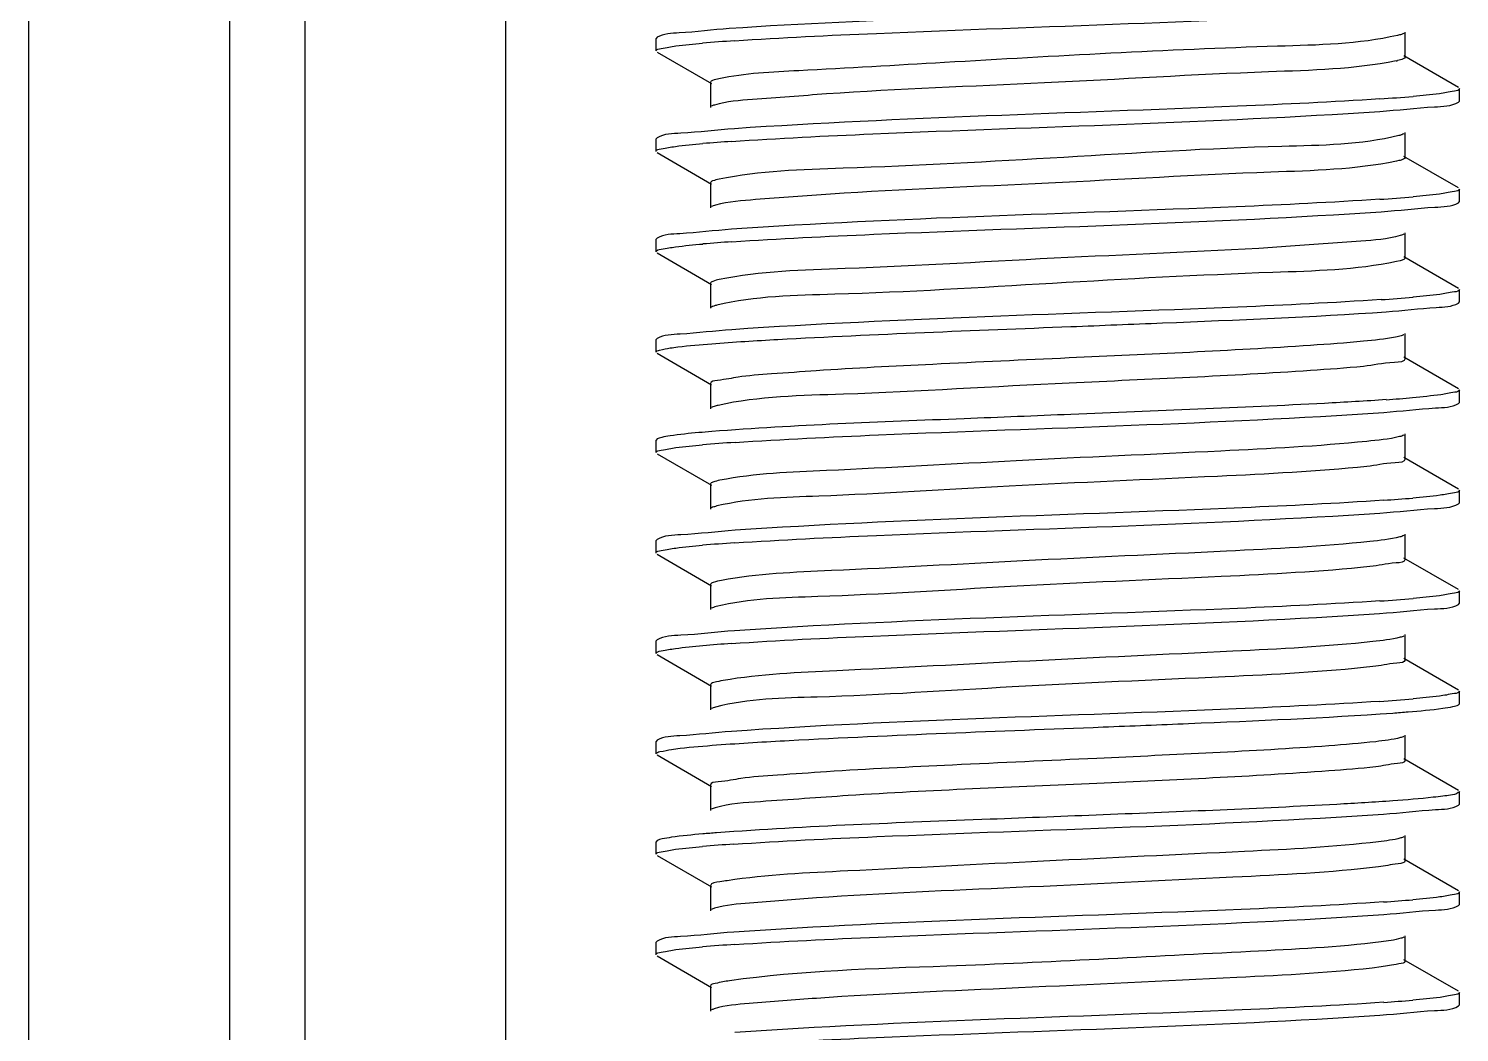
# Model space of a CAD drawing. Extents: x 1725261 to 1937680, y 860327 to 1571294.
# Drawn here: x 1831691.6 to 1832031, y 1213758.3 to 1213996.4 of the extents above; entities that cross this region are included whole.
import ezdxf

# ---------------------------------------------------------------- set-up
doc = ezdxf.new("R2010")
doc.units = 0
doc.header["$LTSCALE"] = 1000
doc.header["$MEASUREMENT"] = 0

msp = doc.modelspace()

# ---------------------------------------------------------------- linework, layer by layer
at = {"linetype": 'Continuous'}
for p, q in [((1831691.64, 1215988.29), (1831691.64, 1211247.26)), ((1831739.26, 1215988.29), (1831739.26, 1211247.26)), ((1831757.12, 1215988.29), (1831757.12, 1211247.26)), ((1831804.75, 1215988.29), (1831804.75, 1211247.26)), ((1831840.69, 1213994.3), (1831840.47, 1213994.03)), ((1831840.47, 1213991.06), (1831840.47, 1213994.03)), ((1831840.47, 1213991.06), (1831840.47, 1213994.03)), ((1832018.08, 1213989.57), (1832018.08, 1213995.52)), ((1831840.69, 1213990.8), (1831853.62, 1213983.31)), ((1832030.75, 1213982.39), (1832017.82, 1213989.87)), ((1831853.36, 1213983.62), (1831853.36, 1213977.66)), ((1832030.97, 1213979.15), (1832030.97, 1213982.13)), ((1832030.97, 1213979.15), (1832030.97, 1213982.13)), ((1832030.75, 1213978.89), (1832030.97, 1213979.15)), ((1831840.69, 1213970.48), (1831840.47, 1213970.22)), ((1831840.47, 1213967.24), (1831840.47, 1213970.22)), ((1831840.47, 1213967.24), (1831840.47, 1213970.22)), ((1832018.08, 1213965.76), (1832018.08, 1213971.71)), ((1831840.69, 1213966.98), (1831853.62, 1213959.5)), ((1832030.75, 1213958.58), (1832017.82, 1213966.06)), ((1832016.65, 1213965.05), (1832016.02, 1213964.91)), ((1831853.36, 1213959.8), (1831853.36, 1213953.85)), ((1832030.97, 1213955.34), (1832030.97, 1213958.32)), ((1832030.97, 1213955.34), (1832030.97, 1213958.32)), ((1832030.75, 1213955.08), (1832030.97, 1213955.34)), ((1831840.69, 1213946.67), (1831840.47, 1213946.41)), ((1831840.47, 1213943.43), (1831840.47, 1213946.41)), ((1831840.47, 1213943.43), (1831840.47, 1213946.41)), ((1832018.08, 1213941.94), (1832018.08, 1213947.9)), ((1831840.69, 1213943.17), (1831853.62, 1213935.69)), ((1832016.95, 1213941.31), (1832016.07, 1213941.1)), ((1832030.75, 1213934.76), (1832017.82, 1213942.25)), ((1831853.36, 1213935.99), (1831853.36, 1213930.04)), ((1832030.75, 1213931.26), (1832030.97, 1213931.53)), ((1832030.97, 1213931.53), (1832030.97, 1213934.5)), ((1832030.97, 1213931.53), (1832030.97, 1213934.5)), ((1831840.69, 1213922.86), (1831840.47, 1213922.6)), ((1831840.47, 1213919.62), (1831840.47, 1213922.6)), ((1831840.47, 1213919.62), (1831840.47, 1213922.6)), ((1832018.08, 1213918.13), (1832018.08, 1213924.08)), ((1831840.69, 1213919.36), (1831853.62, 1213911.88)), ((1832030.75, 1213910.95), (1832017.82, 1213918.43)), ((1831853.36, 1213912.18), (1831853.36, 1213906.22)), ((1832030.75, 1213907.45), (1832030.97, 1213907.71)), ((1832030.97, 1213907.71), (1832030.97, 1213910.69)), ((1832030.97, 1213907.71), (1832030.97, 1213910.69)), ((1831840.69, 1213899.04), (1831840.47, 1213898.78)), ((1831840.47, 1213895.81), (1831840.47, 1213898.78)), ((1831840.47, 1213895.81), (1831840.47, 1213898.78)), ((1832018.08, 1213894.32), (1832018.08, 1213900.27)), ((1831840.69, 1213895.55), (1831853.62, 1213888.06)), ((1832030.75, 1213887.14), (1832017.82, 1213894.62)), ((1831853.36, 1213888.37), (1831853.36, 1213882.41)), ((1832030.75, 1213883.64), (1832030.97, 1213883.9)), ((1832030.97, 1213883.9), (1832030.97, 1213886.88)), ((1832030.97, 1213883.9), (1832030.97, 1213886.88)), ((1831840.69, 1213875.23), (1831840.47, 1213874.97)), ((1831840.47, 1213871.99), (1831840.47, 1213874.97)), ((1831840.47, 1213871.99), (1831840.47, 1213874.97)), ((1832018.08, 1213870.51), (1832018.08, 1213876.46)), ((1831840.69, 1213871.73), (1831853.62, 1213864.25)), ((1832030.75, 1213863.32), (1832017.82, 1213870.81)), ((1831853.36, 1213864.55), (1831853.36, 1213858.6)), ((1832030.75, 1213859.83), (1832030.97, 1213860.09)), ((1832030.97, 1213860.09), (1832030.97, 1213863.06)), ((1832030.97, 1213860.09), (1832030.97, 1213863.06)), ((1831840.69, 1213851.42), (1831840.47, 1213851.16)), ((1831840.47, 1213848.18), (1831840.47, 1213851.16)), ((1831840.47, 1213848.18), (1831840.47, 1213851.16)), ((1832018.08, 1213846.69), (1832018.08, 1213852.65)), ((1831840.69, 1213847.92), (1831853.62, 1213840.44)), ((1832030.75, 1213839.51), (1832017.82, 1213846.99)), ((1831853.36, 1213840.74), (1831853.36, 1213834.79)), ((1832030.75, 1213836.01), (1832030.97, 1213836.27)), ((1832030.97, 1213836.27), (1832030.97, 1213839.25)), ((1832030.97, 1213836.27), (1832030.97, 1213839.25)), ((1831840.69, 1213827.61), (1831840.47, 1213827.34)), ((1831840.47, 1213824.37), (1831840.47, 1213827.34)), ((1831840.47, 1213824.37), (1831840.47, 1213827.34)), ((1832018.08, 1213822.88), (1832018.08, 1213828.83)), ((1831840.69, 1213824.11), (1831853.62, 1213816.63)), ((1832030.75, 1213815.7), (1832017.82, 1213823.18)), ((1831853.36, 1213816.93), (1831853.36, 1213810.97)), ((1832030.75, 1213812.2), (1832030.97, 1213812.46)), ((1832030.97, 1213812.46), (1832030.97, 1213815.44)), ((1832030.97, 1213812.46), (1832030.97, 1213815.44)), ((1831840.69, 1213803.79), (1831840.47, 1213803.53)), ((1831840.47, 1213800.56), (1831840.47, 1213803.53)), ((1831840.47, 1213800.56), (1831840.47, 1213803.53)), ((1832018.08, 1213799.07), (1832018.08, 1213805.02)), ((1831840.69, 1213800.29), (1831853.62, 1213792.81)), ((1832030.75, 1213791.89), (1832017.82, 1213799.37)), ((1831853.36, 1213793.11), (1831853.36, 1213787.16)), ((1832030.75, 1213788.39), (1832030.97, 1213788.65)), ((1832030.97, 1213788.65), (1832030.97, 1213791.63)), ((1832030.97, 1213788.65), (1832030.97, 1213791.63)), ((1831840.69, 1213779.98), (1831840.47, 1213779.72)), ((1831840.47, 1213776.74), (1831840.47, 1213779.72)), ((1831840.47, 1213776.74), (1831840.47, 1213779.72)), ((1832018.08, 1213775.25), (1832018.08, 1213781.21)), ((1831840.69, 1213776.48), (1831853.62, 1213769)), ((1832030.75, 1213768.07), (1832017.82, 1213775.56)), ((1831853.36, 1213769.3), (1831853.36, 1213763.35)), ((1832030.97, 1213764.84), (1832030.97, 1213767.81)), ((1832030.97, 1213764.84), (1832030.97, 1213767.81)), ((1832030.75, 1213764.58), (1832030.97, 1213764.84))]:
    msp.add_line(p, q, dxfattribs=at)
for centre, radius, start, end in [((1831886.62, 1213574.78), 419.59, 93.7629, 94.806), ((1832012.08, 1214007.8), 19.48, 281.4729, 282.6156), ((1831984.52, 1214402.16), 423.36, 273.7391, 274.8053), ((1831885.69, 1213562.66), 407.86, 93.8436, 94.8037), ((1831984.44, 1214379.41), 424.43, 273.7327, 274.805), ((1831885.82, 1213537.11), 409.61, 93.832, 94.8034), ((1831984.88, 1214350.09), 418.9, 273.7674, 274.8061), ((1831986.52, 1214305.62), 398.18, 273.9056, 274.8068), ((1831886.76, 1213477.77), 421.36, 93.7522, 94.8054), ((1831985.67, 1214292.5), 408.9, 273.8366, 274.8035), ((1831886.6, 1213455.94), 419.37, 93.7643, 94.806), ((1831984.51, 1214283.32), 423.59, 273.7377, 274.8053), ((1831885.68, 1213443.65), 407.8, 93.844, 94.8037), ((1831984.43, 1214260.53), 424.61, 273.7316, 274.805), ((1831886.33, 1213387.86), 416, 93.7865, 94.8061), ((1831985.59, 1214198.29), 409.95, 273.8297, 274.8033), ((1831886.74, 1213358.89), 421.18, 93.7533, 94.8055), ((1831985.67, 1214173.49), 408.96, 273.8363, 274.8035)]:
    msp.add_arc(centre, radius, start, end, dxfattribs=at)
for points, knots in [([(1831931.18, 1213999.81), (1831924.07, 1213999.52), (1831899.6, 1213998.52), (1831875.13, 1213997.56), (1831857.81, 1213996.36)], [0, 0, 0, 0, 0.290714, 1, 1, 1, 1]), ([(1831859.08, 1213993.47), (1831870.28, 1213994.22), (1831921.3, 1213996.67), (1831972.38, 1213997.89), (1832012.13, 1214000.54)], [0, 0, 0, 0, 0.219814, 1, 1, 1, 1]), ([(1831857.81, 1213996.36), (1831853.85, 1213996.08), (1831848.29, 1213995.31), (1831842.24, 1213995.18), (1831840.7, 1213994.3)], [0, 0, 0, 0, 0.689661, 1, 1, 1, 1]), ([(1831840.47, 1213991.06), (1831840.47, 1213991.5), (1831842.79, 1213991.78), (1831843.96, 1213992.1), (1831845.13, 1213992.25)], [0, 0, 0, 0, 0.271257, 1, 1, 1, 1]), ([(1832016.33, 1213994.74), (1832007.03, 1213992.65), (1831970.86, 1213991.91), (1831923.65, 1213989.18), (1831879.53, 1213986.6), (1831861.57, 1213985.76), (1831855.35, 1213984.45)], [0, 0, 0, 0, 0.177164, 0.667524, 0.881863, 1, 1, 1, 1]), ([(1832017.82, 1213995.22), (1832017.64, 1213995.12), (1832017.14, 1213994.94), (1832016.64, 1213994.81), (1832016.33, 1213994.74)], [0, 0, 0, 0, 0.400253, 1, 1, 1, 1]), ([(1832018.08, 1213989.57), (1832018.08, 1213989.37), (1832017.32, 1213989.01), (1832016.78, 1213988.89), (1832016.33, 1213988.79)], [0, 0, 0, 0, 0.300595, 1, 1, 1, 1]), ([(1832015.95, 1213988.71), (1832006.04, 1213986.69), (1831978, 1213986.07), (1831933.11, 1213983.25), (1831892.16, 1213981.85), (1831866.19, 1213979.72), (1831857.2, 1213979.12), (1831854.3, 1213978.24)], [0, 0, 0, 0, 0.187313, 0.515693, 0.835167, 0.943815, 1, 1, 1, 1]), ([(1831855.35, 1213984.45), (1831854.85, 1213984.35), (1831854.25, 1213984.21), (1831853.36, 1213983.83), (1831853.36, 1213983.62)], [0, 0, 0, 0, 0.704879, 1, 1, 1, 1]), ([(1832030.97, 1213982.13), (1832030.97, 1213981.68), (1832028.62, 1213981.41), (1832027.44, 1213981.08), (1832026.26, 1213980.93)], [0, 0, 0, 0, 0.271089, 1, 1, 1, 1]), ([(1832012.13, 1213979.7), (1832000.89, 1213978.95), (1831949.88, 1213976.51), (1831898.8, 1213975.29), (1831859.08, 1213972.63)], [0, 0, 0, 0, 0.220557, 1, 1, 1, 1]), ([(1832012.07, 1213976.72), (1832016.4, 1213977.01), (1832022.45, 1213977.85), (1832029.06, 1213977.93), (1832030.74, 1213978.89)], [0, 0, 0, 0, 0.69122, 1, 1, 1, 1]), ([(1831854.3, 1213978.24), (1831854.17, 1213978.2), (1831853.94, 1213978.12), (1831853.71, 1213978.02), (1831853.62, 1213977.96)], [0, 0, 0, 0, 0.566993, 1, 1, 1, 1]), ([(1831858.34, 1213969.6), (1831869.5, 1213970.37), (1831920.75, 1213972.84), (1831972.05, 1213974.06), (1832012.07, 1213976.72)], [0, 0, 0, 0, 0.218031, 1, 1, 1, 1]), ([(1831859.08, 1213972.63), (1831854.82, 1213972.35), (1831848.86, 1213971.52), (1831842.35, 1213971.43), (1831840.7, 1213970.48)], [0, 0, 0, 0, 0.690963, 1, 1, 1, 1]), ([(1832016.65, 1213971), (1832007.62, 1213968.76), (1831980.77, 1213968.52), (1831936.98, 1213965.74), (1831892.54, 1213963.3), (1831865.04, 1213962.66), (1831855.38, 1213960.64)], [0, 0, 0, 0, 0.172802, 0.492825, 0.816897, 1, 1, 1, 1]), ([(1832017.82, 1213971.41), (1832017.67, 1213971.32), (1832017.29, 1213971.17), (1832016.89, 1213971.06), (1832016.65, 1213971)], [0, 0, 0, 0, 0.410783, 1, 1, 1, 1]), ([(1831840.47, 1213967.24), (1831840.47, 1213967.68), (1831842.74, 1213967.96), (1831843.89, 1213968.27), (1831845.04, 1213968.42)], [0, 0, 0, 0, 0.271613, 1, 1, 1, 1]), ([(1832018.08, 1213965.76), (1832018.08, 1213965.59), (1832017.48, 1213965.25), (1832017.02, 1213965.14), (1832016.65, 1213965.05)], [0, 0, 0, 0, 0.308524, 1, 1, 1, 1]), ([(1832016.02, 1213964.91), (1832006.26, 1213962.89), (1831978.53, 1213962.29), (1831933.94, 1213959.48), (1831893.08, 1213958.04), (1831866.83, 1213956), (1831857.64, 1213955.33), (1831854.57, 1213954.5)], [0, 0, 0, 0, 0.184784, 0.510672, 0.830509, 0.940967, 1, 1, 1, 1]), ([(1831855.38, 1213960.64), (1831854.87, 1213960.54), (1831854.26, 1213960.4), (1831853.36, 1213960.02), (1831853.36, 1213959.8)], [0, 0, 0, 0, 0.705132, 1, 1, 1, 1]), ([(1832030.97, 1213958.32), (1832030.97, 1213957.87), (1832028.62, 1213957.59), (1832027.43, 1213957.27), (1832026.25, 1213957.12)], [0, 0, 0, 0, 0.271033, 1, 1, 1, 1]), ([(1832012.07, 1213955.89), (1832000.74, 1213955.13), (1831949.49, 1213952.68), (1831898.19, 1213951.49), (1831858.34, 1213948.77)], [0, 0, 0, 0, 0.221461, 1, 1, 1, 1]), ([(1832012.4, 1213952.93), (1832016.65, 1213953.22), (1832022.6, 1213954.04), (1832029.09, 1213954.13), (1832030.74, 1213955.08)], [0, 0, 0, 0, 0.690907, 1, 1, 1, 1]), ([(1831854.57, 1213954.5), (1831854.38, 1213954.45), (1831854.06, 1213954.35), (1831853.74, 1213954.22), (1831853.62, 1213954.15)], [0, 0, 0, 0, 0.580357, 1, 1, 1, 1]), ([(1831858.45, 1213945.8), (1831869.65, 1213946.56), (1831920.97, 1213949.03), (1831972.35, 1213950.25), (1832012.4, 1213952.93)], [0, 0, 0, 0, 0.218602, 1, 1, 1, 1]), ([(1831858.34, 1213948.77), (1831854.26, 1213948.49), (1831848.53, 1213947.7), (1831842.29, 1213947.58), (1831840.7, 1213946.67)], [0, 0, 0, 0, 0.690198, 1, 1, 1, 1]), ([(1832016.95, 1213947.27), (1832013.91, 1213946.42), (1832004.78, 1213945.77), (1831978.59, 1213943.71), (1831937.71, 1213942.28), (1831893.04, 1213939.47), (1831865.23, 1213938.86), (1831855.43, 1213936.84)], [0, 0, 0, 0, 0.058314, 0.16832, 0.488078, 0.814598, 1, 1, 1, 1]), ([(1832017.82, 1213947.6), (1832017.71, 1213947.53), (1832017.42, 1213947.41), (1832017.12, 1213947.31), (1832016.95, 1213947.27)], [0, 0, 0, 0, 0.422831, 1, 1, 1, 1]), ([(1831840.47, 1213943.43), (1831840.47, 1213943.87), (1831842.76, 1213944.15), (1831843.91, 1213944.46), (1831845.07, 1213944.61)], [0, 0, 0, 0, 0.271515, 1, 1, 1, 1]), ([(1832018.08, 1213941.94), (1832018.08, 1213941.8), (1832017.62, 1213941.5), (1832017.24, 1213941.39), (1832016.95, 1213941.31)], [0, 0, 0, 0, 0.318416, 1, 1, 1, 1]), ([(1832016.07, 1213941.1), (1832006.45, 1213939.09), (1831979.02, 1213938.46), (1831934.66, 1213936.01), (1831890.85, 1213933.28), (1831863.97, 1213932.96), (1831854.87, 1213930.76)], [0, 0, 0, 0, 0.182564, 0.506012, 0.826068, 1, 1, 1, 1]), ([(1831855.43, 1213936.84), (1831854.91, 1213936.73), (1831854.29, 1213936.59), (1831853.36, 1213936.21), (1831853.36, 1213935.99)], [0, 0, 0, 0, 0.705784, 1, 1, 1, 1]), ([(1832012.4, 1213932.1), (1832001.09, 1213931.34), (1831949.78, 1213928.87), (1831898.4, 1213927.68), (1831858.45, 1213924.96)], [0, 0, 0, 0, 0.220602, 1, 1, 1, 1]), ([(1832013.64, 1213929.2), (1832017.6, 1213929.48), (1832023.15, 1213930.25), (1832029.2, 1213930.38), (1832030.74, 1213931.26)], [0, 0, 0, 0, 0.689629, 1, 1, 1, 1]), ([(1832030.97, 1213934.5), (1832030.97, 1213934.06), (1832028.66, 1213933.78), (1832027.49, 1213933.46), (1832026.32, 1213933.31)], [0, 0, 0, 0, 0.271288, 1, 1, 1, 1]), ([(1831854.87, 1213930.76), (1831854.61, 1213930.7), (1831854.19, 1213930.59), (1831853.78, 1213930.43), (1831853.62, 1213930.34)], [0, 0, 0, 0, 0.591995, 1, 1, 1, 1]), ([(1831938.84, 1213925.7), (1831946.08, 1213925.98), (1831971.02, 1213927), (1831995.97, 1213927.98), (1832013.64, 1213929.2)], [0, 0, 0, 0, 0.290468, 1, 1, 1, 1]), ([(1831858.45, 1213924.96), (1831854.34, 1213924.68), (1831848.58, 1213923.89), (1831842.3, 1213923.78), (1831840.7, 1213922.86)], [0, 0, 0, 0, 0.690304, 1, 1, 1, 1]), ([(1831853.65, 1213921.64), (1831858.88, 1213922.05), (1831887.26, 1213923.75), (1831915.68, 1213924.77), (1831938.84, 1213925.7)], [0, 0, 0, 0, 0.184687, 1, 1, 1, 1]), ([(1831843.77, 1213920.62), (1831844.39, 1213920.71), (1831847.67, 1213921.15), (1831850.98, 1213921.43), (1831853.65, 1213921.64)], [0, 0, 0, 0, 0.190334, 1, 1, 1, 1]), ([(1832008.23, 1213922.21), (1832004.05, 1213921.81), (1831980.8, 1213920.12), (1831957.51, 1213919.13), (1831938.41, 1213918.26)], [0, 0, 0, 0, 0.179859, 1, 1, 1, 1]), ([(1832017.2, 1213923.53), (1832016.76, 1213923.39), (1832013.8, 1213922.74), (1832010.78, 1213922.46), (1832008.23, 1213922.21)], [0, 0, 0, 0, 0.153321, 1, 1, 1, 1]), ([(1832017.82, 1213923.78), (1832017.74, 1213923.73), (1832017.53, 1213923.64), (1832017.32, 1213923.57), (1832017.2, 1213923.53)], [0, 0, 0, 0, 0.43669, 1, 1, 1, 1]), ([(1831840.47, 1213919.62), (1831840.47, 1213919.94), (1831842.06, 1213920.28), (1831842.94, 1213920.49), (1831843.77, 1213920.62)], [0, 0, 0, 0, 0.277625, 1, 1, 1, 1]), ([(1831938.41, 1213918.26), (1831927.63, 1213917.76), (1831907.7, 1213916.83), (1831883.97, 1213915.66), (1831868.86, 1213914.52), (1831860.52, 1213913.95), (1831856.62, 1213913.05), (1831853.36, 1213912.78), (1831853.36, 1213912.18)], [0, 0, 0, 0, 0.37902, 0.702957, 0.82783, 0.920921, 0.978777, 1, 1, 1, 1]), ([(1832018.08, 1213918.13), (1832018.08, 1213917.24), (1832012.99, 1213917.26), (1832010.69, 1213916.5), (1832008.23, 1213916.26)], [0, 0, 0, 0, 0.264851, 1, 1, 1, 1]), ([(1832008.23, 1213916.26), (1832004.05, 1213915.85), (1831980.8, 1213914.17), (1831957.51, 1213913.18), (1831938.41, 1213912.3)], [0, 0, 0, 0, 0.179859, 1, 1, 1, 1]), ([(1831938.41, 1213912.3), (1831920.58, 1213911.48), (1831892.93, 1213909.58), (1831864.87, 1213909.18), (1831855.15, 1213907.02)], [0, 0, 0, 0, 0.641833, 1, 1, 1, 1]), ([(1832013.64, 1213908.37), (1832008.77, 1213908.03), (1831983.84, 1213906.61), (1831958.9, 1213905.66), (1831938.84, 1213904.86)], [0, 0, 0, 0, 0.195815, 1, 1, 1, 1]), ([(1832013.03, 1213905.35), (1832017.13, 1213905.63), (1832022.88, 1213906.42), (1832029.14, 1213906.53), (1832030.74, 1213907.45)], [0, 0, 0, 0, 0.690247, 1, 1, 1, 1]), ([(1832030.97, 1213910.69), (1832030.97, 1213910.28), (1832028.81, 1213909.98), (1832027.71, 1213909.68), (1832026.61, 1213909.54)], [0, 0, 0, 0, 0.272355, 1, 1, 1, 1]), ([(1831855.15, 1213907.02), (1831854.83, 1213906.95), (1831854.31, 1213906.82), (1831853.81, 1213906.63), (1831853.62, 1213906.53)], [0, 0, 0, 0, 0.600683, 1, 1, 1, 1]), ([(1831938.84, 1213904.86), (1831930.4, 1213904.52), (1831902, 1213903.35), (1831873.57, 1213902.36), (1831853.65, 1213900.8)], [0, 0, 0, 0, 0.296913, 1, 1, 1, 1]), ([(1831859.18, 1213898.22), (1831870.5, 1213898.98), (1831921.79, 1213901.44), (1831973.13, 1213902.63), (1832013.03, 1213905.35)], [0, 0, 0, 0, 0.220973, 1, 1, 1, 1]), ([(1831853.65, 1213900.8), (1831852.63, 1213900.72), (1831849.33, 1213900.44), (1831846.03, 1213900.13), (1831843.77, 1213899.78)], [0, 0, 0, 0, 0.308662, 1, 1, 1, 1]), ([(1831843.77, 1213899.78), (1831843.1, 1213899.68), (1831842.07, 1213899.49), (1831841.03, 1213899.24), (1831840.7, 1213899.04)], [0, 0, 0, 0, 0.636492, 1, 1, 1, 1]), ([(1832009, 1213898.47), (1831997.49, 1213897.31), (1831969.76, 1213895.9), (1831927.02, 1213894.05), (1831887.5, 1213891.71), (1831863.91, 1213890.9), (1831855.61, 1213889.25)], [0, 0, 0, 0, 0.225861, 0.54177, 0.834708, 1, 1, 1, 1]), ([(1832017.82, 1213899.97), (1832017.5, 1213899.78), (1832014.58, 1213898.99), (1832011.6, 1213898.74), (1832009, 1213898.47)], [0, 0, 0, 0, 0.12359, 1, 1, 1, 1]), ([(1831840.47, 1213895.81), (1831840.47, 1213896.25), (1831842.81, 1213896.53), (1831843.98, 1213896.85), (1831845.16, 1213897)], [0, 0, 0, 0, 0.271161, 1, 1, 1, 1]), ([(1832018.08, 1213894.32), (1832018.08, 1213893.49), (1832013.4, 1213893.44), (1832011.27, 1213892.75), (1832009, 1213892.52)], [0, 0, 0, 0, 0.265506, 1, 1, 1, 1]), ([(1832009, 1213892.52), (1831997.24, 1213891.34), (1831968.97, 1213889.89), (1831925.6, 1213888.1), (1831886.16, 1213885.51), (1831862.78, 1213885.03), (1831854.9, 1213883.15)], [0, 0, 0, 0, 0.229569, 0.549908, 0.842706, 1, 1, 1, 1]), ([(1831855.61, 1213889.25), (1831855.04, 1213889.14), (1831854.38, 1213888.99), (1831853.36, 1213888.6), (1831853.36, 1213888.37)], [0, 0, 0, 0, 0.707927, 1, 1, 1, 1]), ([(1832013.03, 1213884.51), (1832001.85, 1213883.75), (1831950.57, 1213881.28), (1831899.22, 1213880.06), (1831859.18, 1213877.39)], [0, 0, 0, 0, 0.218362, 1, 1, 1, 1]), ([(1832012.12, 1213881.47), (1832016.44, 1213881.76), (1832022.48, 1213882.6), (1832029.07, 1213882.68), (1832030.74, 1213883.64)], [0, 0, 0, 0, 0.691176, 1, 1, 1, 1]), ([(1832030.97, 1213886.88), (1832030.97, 1213886.44), (1832028.69, 1213886.16), (1832027.54, 1213885.85), (1832026.39, 1213885.7)], [0, 0, 0, 0, 0.271556, 1, 1, 1, 1]), ([(1831854.9, 1213883.15), (1831854.64, 1213883.08), (1831854.21, 1213882.97), (1831853.78, 1213882.81), (1831853.62, 1213882.71)], [0, 0, 0, 0, 0.592962, 1, 1, 1, 1]), ([(1831859.07, 1213874.4), (1831870.27, 1213875.15), (1831921.28, 1213877.6), (1831972.36, 1213878.83), (1832012.12, 1213881.47)], [0, 0, 0, 0, 0.219771, 1, 1, 1, 1]), ([(1831859.18, 1213877.39), (1831854.9, 1213877.1), (1831848.9, 1213876.27), (1831842.36, 1213876.19), (1831840.7, 1213875.23)], [0, 0, 0, 0, 0.691058, 1, 1, 1, 1]), ([(1832009.74, 1213874.74), (1831998.45, 1213873.55), (1831970.99, 1213872.16), (1831928.39, 1213870.27), (1831888.5, 1213868), (1831864.54, 1213867.09), (1831855.96, 1213865.51)], [0, 0, 0, 0, 0.220957, 0.535192, 0.830069, 1, 1, 1, 1]), ([(1832017.82, 1213876.16), (1832017.52, 1213875.98), (1832014.85, 1213875.23), (1832012.12, 1213874.99), (1832009.74, 1213874.74)], [0, 0, 0, 0, 0.125811, 1, 1, 1, 1]), ([(1831840.47, 1213871.99), (1831840.47, 1213872.43), (1831842.79, 1213872.71), (1831843.96, 1213873.03), (1831845.13, 1213873.18)], [0, 0, 0, 0, 0.271269, 1, 1, 1, 1]), ([(1832018.08, 1213870.51), (1832018.09, 1213869.74), (1832013.8, 1213869.62), (1832011.82, 1213869), (1832009.74, 1213868.78)], [0, 0, 0, 0, 0.266267, 1, 1, 1, 1]), ([(1832009.74, 1213868.78), (1831998.03, 1213867.56), (1831969.61, 1213866.11), (1831925.9, 1213864.33), (1831886.14, 1213861.61), (1831862.54, 1213861.28), (1831854.72, 1213859.29)], [0, 0, 0, 0, 0.227343, 0.549346, 0.844044, 1, 1, 1, 1]), ([(1831855.96, 1213865.51), (1831855.3, 1213865.39), (1831854.56, 1213865.21), (1831853.36, 1213864.82), (1831853.36, 1213864.55)], [0, 0, 0, 0, 0.7122, 1, 1, 1, 1]), ([(1832012.12, 1213860.64), (1832000.88, 1213859.89), (1831949.86, 1213857.44), (1831898.78, 1213856.23), (1831859.07, 1213853.57)], [0, 0, 0, 0, 0.2206, 1, 1, 1, 1]), ([(1832030.97, 1213863.06), (1832030.97, 1213862.62), (1832028.62, 1213862.34), (1832027.44, 1213862.02), (1832026.26, 1213861.87)], [0, 0, 0, 0, 0.271076, 1, 1, 1, 1]), ([(1831854.72, 1213859.29), (1831854.5, 1213859.23), (1831854.12, 1213859.13), (1831853.76, 1213858.98), (1831853.62, 1213858.9)], [0, 0, 0, 0, 0.585894, 1, 1, 1, 1]), ([(1831858.34, 1213850.54), (1831869.5, 1213851.3), (1831920.74, 1213853.77), (1831972.04, 1213855), (1832012.06, 1213857.66)], [0, 0, 0, 0, 0.218012, 1, 1, 1, 1]), ([(1832012.06, 1213857.66), (1832016.39, 1213857.95), (1832022.45, 1213858.79), (1832029.06, 1213858.86), (1832030.74, 1213859.83)], [0, 0, 0, 0, 0.69123, 1, 1, 1, 1]), ([(1831859.07, 1213853.57), (1831854.81, 1213853.28), (1831848.85, 1213852.46), (1831842.35, 1213852.37), (1831840.7, 1213851.42)], [0, 0, 0, 0, 0.69095, 1, 1, 1, 1]), ([(1832010.45, 1213851), (1831999.41, 1213849.79), (1831972.25, 1213848.42), (1831929.84, 1213846.5), (1831889.61, 1213844.29), (1831865.26, 1213843.29), (1831856.39, 1213841.77)], [0, 0, 0, 0, 0.215853, 0.528156, 0.824971, 1, 1, 1, 1]), ([(1832017.82, 1213852.34), (1832017.54, 1213852.18), (1832015.11, 1213851.47), (1832012.62, 1213851.24), (1832010.45, 1213851)], [0, 0, 0, 0, 0.128207, 1, 1, 1, 1]), ([(1831840.47, 1213848.18), (1831840.47, 1213848.61), (1831842.74, 1213848.9), (1831843.89, 1213849.21), (1831845.04, 1213849.36)], [0, 0, 0, 0, 0.271616, 1, 1, 1, 1]), ([(1832018.08, 1213846.69), (1832018.09, 1213845.99), (1832014.18, 1213845.81), (1832012.36, 1213845.26), (1832010.45, 1213845.05)], [0, 0, 0, 0, 0.267184, 1, 1, 1, 1]), ([(1832010.45, 1213845.05), (1831998.81, 1213843.77), (1831970.28, 1213842.34), (1831926.26, 1213840.56), (1831886.19, 1213837.72), (1831862.35, 1213837.54), (1831854.56, 1213835.44)], [0, 0, 0, 0, 0.224873, 0.548357, 0.845013, 1, 1, 1, 1]), ([(1831856.39, 1213841.77), (1831855.62, 1213841.64), (1831854.78, 1213841.44), (1831853.36, 1213841.05), (1831853.36, 1213840.74)], [0, 0, 0, 0, 0.716288, 1, 1, 1, 1]), ([(1832012.06, 1213836.82), (1832000.72, 1213836.07), (1831949.48, 1213833.61), (1831898.18, 1213832.42), (1831858.34, 1213829.7)], [0, 0, 0, 0, 0.221489, 1, 1, 1, 1]), ([(1832030.97, 1213839.25), (1832030.97, 1213838.81), (1832028.61, 1213838.53), (1832027.43, 1213838.2), (1832026.24, 1213838.05)], [0, 0, 0, 0, 0.271024, 1, 1, 1, 1]), ([(1831854.56, 1213835.44), (1831854.38, 1213835.38), (1831854.06, 1213835.29), (1831853.74, 1213835.16), (1831853.62, 1213835.09)], [0, 0, 0, 0, 0.579461, 1, 1, 1, 1]), ([(1831946.47, 1213830.75), (1831953.22, 1213831.02), (1831976.14, 1213831.97), (1831999.06, 1213832.9), (1832015.19, 1213834.06)], [0, 0, 0, 0, 0.294536, 1, 1, 1, 1]), ([(1832015.19, 1213834.06), (1832016.41, 1213834.15), (1832020.36, 1213834.45), (1832024.32, 1213834.8), (1832027.03, 1213835.18)], [0, 0, 0, 0, 0.308238, 1, 1, 1, 1]), ([(1832027.03, 1213835.18), (1832027.84, 1213835.29), (1832029.08, 1213835.51), (1832030.35, 1213835.79), (1832030.74, 1213836.01)], [0, 0, 0, 0, 0.643888, 1, 1, 1, 1]), ([(1831858.34, 1213829.7), (1831854.26, 1213829.43), (1831848.53, 1213828.63), (1831842.29, 1213828.52), (1831840.7, 1213827.61)], [0, 0, 0, 0, 0.690195, 1, 1, 1, 1]), ([(1831854.82, 1213826.48), (1831860.54, 1213826.91), (1831891.08, 1213828.67), (1831921.65, 1213829.76), (1831946.47, 1213830.75)], [0, 0, 0, 0, 0.18765, 1, 1, 1, 1]), ([(1831844.09, 1213825.42), (1831844.77, 1213825.52), (1831848.34, 1213825.97), (1831851.92, 1213826.26), (1831854.82, 1213826.48)], [0, 0, 0, 0, 0.190818, 1, 1, 1, 1]), ([(1832011.13, 1213827.26), (1832007.44, 1213826.84), (1831985.42, 1213825.09), (1831963.36, 1213824.16), (1831945.02, 1213823.31)], [0, 0, 0, 0, 0.168264, 1, 1, 1, 1]), ([(1832017.82, 1213828.53), (1832017.56, 1213828.38), (1832015.36, 1213827.71), (1832013.1, 1213827.49), (1832011.13, 1213827.26)], [0, 0, 0, 0, 0.130748, 1, 1, 1, 1]), ([(1831840.47, 1213824.37), (1831840.47, 1213824.72), (1831842.24, 1213825.05), (1831843.18, 1213825.28), (1831844.09, 1213825.42)], [0, 0, 0, 0, 0.275706, 1, 1, 1, 1]), ([(1831945.02, 1213823.31), (1831933.6, 1213822.78), (1831912.28, 1213821.79), (1831886.8, 1213820.58), (1831870.39, 1213819.38), (1831861.23, 1213818.81), (1831856.97, 1213817.81), (1831853.36, 1213817.59), (1831853.36, 1213816.93)], [0, 0, 0, 0, 0.372666, 0.697897, 0.824569, 0.919388, 0.97842, 1, 1, 1, 1]), ([(1832018.08, 1213822.88), (1832018.09, 1213822.24), (1832014.55, 1213822.01), (1832012.87, 1213821.51), (1832011.13, 1213821.31)], [0, 0, 0, 0, 0.268221, 1, 1, 1, 1]), ([(1832011.13, 1213821.31), (1832007.44, 1213820.89), (1831985.42, 1213819.14), (1831963.36, 1213818.2), (1831945.02, 1213817.36)], [0, 0, 0, 0, 0.168264, 1, 1, 1, 1]), ([(1831945.02, 1213817.36), (1831925.35, 1213816.44), (1831898.66, 1213815.52), (1831868.58, 1213813.21), (1831857.92, 1213812.58), (1831854.44, 1213811.59)], [0, 0, 0, 0, 0.650517, 0.880557, 1, 1, 1, 1]), ([(1832015.19, 1213813.23), (1832010.77, 1213812.91), (1831987.88, 1213811.54), (1831964.96, 1213810.65), (1831946.47, 1213809.91)], [0, 0, 0, 0, 0.19327, 1, 1, 1, 1]), ([(1832027.03, 1213814.34), (1832026.29, 1213814.24), (1832022.35, 1213813.76), (1832018.39, 1213813.46), (1832015.19, 1213813.23)], [0, 0, 0, 0, 0.190506, 1, 1, 1, 1]), ([(1832030.97, 1213815.44), (1832030.97, 1213815.32), (1832029.57, 1213814.43), (1832028.28, 1213814.52), (1832027.03, 1213814.34)], [0, 0, 0, 0, 0.08898, 1, 1, 1, 1]), ([(1831854.44, 1213811.59), (1831854.28, 1213811.54), (1831854, 1213811.45), (1831853.73, 1213811.34), (1831853.62, 1213811.27)], [0, 0, 0, 0, 0.573615, 1, 1, 1, 1]), ([(1831946.47, 1213809.91), (1831937.55, 1213809.56), (1831907, 1213808.31), (1831876.42, 1213807.27), (1831854.82, 1213805.64)], [0, 0, 0, 0, 0.291869, 1, 1, 1, 1]), ([(1831858.86, 1213802.95), (1831870.16, 1213803.71), (1831921.53, 1213806.18), (1831972.96, 1213807.37), (1832012.97, 1213810.09)], [0, 0, 0, 0, 0.220168, 1, 1, 1, 1]), ([(1832012.97, 1213810.09), (1832017.09, 1213810.37), (1832022.85, 1213811.17), (1832029.14, 1213811.28), (1832030.74, 1213812.2)], [0, 0, 0, 0, 0.69031, 1, 1, 1, 1]), ([(1831854.82, 1213805.64), (1831853.72, 1213805.56), (1831850.13, 1213805.27), (1831846.55, 1213804.94), (1831844.09, 1213804.58)], [0, 0, 0, 0, 0.308073, 1, 1, 1, 1]), ([(1831844.09, 1213804.58), (1831843.35, 1213804.47), (1831842.22, 1213804.27), (1831841.06, 1213804), (1831840.7, 1213803.79)], [0, 0, 0, 0, 0.640469, 1, 1, 1, 1]), ([(1832011.78, 1213803.53), (1832001.25, 1213802.26), (1831974.73, 1213800.95), (1831932.76, 1213798.97), (1831891.88, 1213796.85), (1831866.79, 1213795.71), (1831857.34, 1213794.3)], [0, 0, 0, 0, 0.205692, 0.514145, 0.814818, 1, 1, 1, 1]), ([(1832017.82, 1213804.72), (1832017.58, 1213804.58), (1832015.6, 1213803.95), (1832013.55, 1213803.74), (1832011.78, 1213803.53)], [0, 0, 0, 0, 0.133548, 1, 1, 1, 1]), ([(1831840.47, 1213800.56), (1831840.47, 1213800.99), (1831842.77, 1213801.27), (1831843.93, 1213801.59), (1831845.09, 1213801.74)], [0, 0, 0, 0, 0.271401, 1, 1, 1, 1]), ([(1832018.08, 1213799.07), (1832018.09, 1213798.48), (1832014.9, 1213798.21), (1832013.36, 1213797.76), (1832011.78, 1213797.57)], [0, 0, 0, 0, 0.269573, 1, 1, 1, 1]), ([(1832011.78, 1213797.57), (1832000.33, 1213796.2), (1831971.64, 1213794.88), (1831927.25, 1213792.63), (1831888.93, 1213791.12), (1831865.17, 1213789.16), (1831857.01, 1213788.55), (1831854.34, 1213787.75)], [0, 0, 0, 0, 0.219299, 0.545275, 0.845986, 0.946989, 1, 1, 1, 1]), ([(1831857.34, 1213794.3), (1831856.76, 1213794.21), (1831855.63, 1213793.89), (1831853.36, 1213793.92), (1831853.36, 1213793.11)], [0, 0, 0, 0, 0.420943, 1, 1, 1, 1]), ([(1832012.97, 1213789.26), (1832001.74, 1213788.49), (1831950.37, 1213786.02), (1831898.94, 1213784.81), (1831858.86, 1213782.11)], [0, 0, 0, 0, 0.218828, 1, 1, 1, 1]), ([(1832030.97, 1213791.63), (1832030.97, 1213791.19), (1832028.68, 1213790.91), (1832027.52, 1213790.59), (1832026.37, 1213790.44)], [0, 0, 0, 0, 0.271495, 1, 1, 1, 1]), ([(1831854.34, 1213787.75), (1831854.2, 1213787.7), (1831853.96, 1213787.62), (1831853.72, 1213787.52), (1831853.62, 1213787.46)], [0, 0, 0, 0, 0.56834, 1, 1, 1, 1]), ([(1831859.17, 1213779.16), (1831870.49, 1213779.91), (1831921.78, 1213782.37), (1831973.13, 1213783.57), (1832013.03, 1213786.28)], [0, 0, 0, 0, 0.220945, 1, 1, 1, 1]), ([(1832013.03, 1213786.28), (1832017.13, 1213786.56), (1832022.88, 1213787.36), (1832029.14, 1213787.47), (1832030.74, 1213788.39)], [0, 0, 0, 0, 0.69025, 1, 1, 1, 1]), ([(1831858.86, 1213782.11), (1831854.65, 1213781.83), (1831848.76, 1213781.01), (1831842.33, 1213780.92), (1831840.7, 1213779.98)], [0, 0, 0, 0, 0.690745, 1, 1, 1, 1]), ([(1832012.4, 1213779.79), (1832002.13, 1213778.5), (1831967.73, 1213776.86), (1831916.29, 1213773.95), (1831874.92, 1213772.97), (1831857.87, 1213770.56)], [0, 0, 0, 0, 0.200632, 0.666276, 1, 1, 1, 1]), ([(1832017.82, 1213780.91), (1832017.6, 1213780.78), (1832015.83, 1213780.2), (1832013.99, 1213779.99), (1832012.4, 1213779.79)], [0, 0, 0, 0, 0.136537, 1, 1, 1, 1]), ([(1831840.47, 1213776.74), (1831840.47, 1213777.18), (1831842.8, 1213777.46), (1831843.98, 1213777.79), (1831845.15, 1213777.94)], [0, 0, 0, 0, 0.27117, 1, 1, 1, 1]), ([(1832018.08, 1213775.25), (1832018.08, 1213774.72), (1832015.24, 1213774.41), (1832013.82, 1213774.02), (1832012.4, 1213773.84)], [0, 0, 0, 0, 0.271092, 1, 1, 1, 1]), ([(1832012.4, 1213773.84), (1832001.07, 1213772.41), (1831972.34, 1213771.12), (1831927.75, 1213768.82), (1831889.06, 1213767.34), (1831865.11, 1213765.33), (1831856.91, 1213764.74), (1831854.26, 1213763.91)], [0, 0, 0, 0, 0.216257, 0.543315, 0.846143, 0.947493, 1, 1, 1, 1]), ([(1831857.87, 1213770.56), (1831856.73, 1213770.4), (1831855.57, 1213770.1), (1831853.36, 1213769.73), (1831853.36, 1213769.3)], [0, 0, 0, 0, 0.724965, 1, 1, 1, 1]), ([(1832013.03, 1213765.45), (1832001.84, 1213764.69), (1831950.56, 1213762.21), (1831899.21, 1213761), (1831859.17, 1213758.32)], [0, 0, 0, 0, 0.21838, 1, 1, 1, 1]), ([(1832030.97, 1213767.81), (1832030.97, 1213767.38), (1832028.69, 1213767.09), (1832027.54, 1213766.78), (1832026.39, 1213766.63)], [0, 0, 0, 0, 0.271553, 1, 1, 1, 1]), ([(1831854.26, 1213763.91), (1831854.13, 1213763.87), (1831853.92, 1213763.79), (1831853.71, 1213763.7), (1831853.62, 1213763.65)], [0, 0, 0, 0, 0.563561, 1, 1, 1, 1]), ([(1831859.05, 1213755.34), (1831870.25, 1213756.09), (1831921.27, 1213758.54), (1831972.34, 1213759.76), (1832012.11, 1213762.41)], [0, 0, 0, 0, 0.219727, 1, 1, 1, 1]), ([(1832012.11, 1213762.41), (1832016.42, 1213762.7), (1832022.47, 1213763.53), (1832029.07, 1213763.61), (1832030.74, 1213764.58)], [0, 0, 0, 0, 0.691188, 1, 1, 1, 1])]:
    msp.add_open_spline(points, degree=3, knots=knots, dxfattribs=at)
for points in [[(1831845.13, 1213992.25), (1831847.23, 1213992.52), (1831849.35, 1213992.72), (1831851.46, 1213992.9)], [(1832026.26, 1213980.93), (1832024.18, 1213980.66), (1832022.08, 1213980.47), (1832019.99, 1213980.29)], [(1831845.04, 1213968.42), (1831847.19, 1213968.7), (1831849.36, 1213968.91), (1831851.53, 1213969.09)], [(1832026.25, 1213957.12), (1832024.17, 1213956.85), (1832022.08, 1213956.66), (1832019.99, 1213956.48)], [(1831845.07, 1213944.61), (1831847.21, 1213944.89), (1831849.37, 1213945.09), (1831851.52, 1213945.28)], [(1832026.32, 1213933.31), (1832024.21, 1213933.04), (1832022.09, 1213932.84), (1832019.97, 1213932.66)], [(1832026.61, 1213909.54), (1832024.38, 1213909.24), (1832022.13, 1213909.03), (1832019.89, 1213908.84)], [(1831845.16, 1213897), (1831847.25, 1213897.27), (1831849.36, 1213897.47), (1831851.46, 1213897.65)], [(1832026.39, 1213885.7), (1832024.24, 1213885.42), (1832022.08, 1213885.22), (1832019.91, 1213885.03)], [(1831845.13, 1213873.18), (1831847.23, 1213873.46), (1831849.35, 1213873.65), (1831851.47, 1213873.83)], [(1832026.26, 1213861.87), (1832024.17, 1213861.6), (1832022.08, 1213861.4), (1832019.99, 1213861.23)], [(1831845.04, 1213849.36), (1831847.19, 1213849.64), (1831849.36, 1213849.84), (1831851.53, 1213850.03)], [(1832026.24, 1213838.05), (1832024.17, 1213837.79), (1832022.08, 1213837.59), (1832019.99, 1213837.41)], [(1831845.09, 1213801.74), (1831847.21, 1213802.02), (1831849.35, 1213802.21), (1831851.48, 1213802.4)], [(1832026.37, 1213790.44), (1832024.22, 1213790.16), (1832022.07, 1213789.96), (1832019.92, 1213789.78)], [(1831845.15, 1213777.94), (1831847.25, 1213778.21), (1831849.36, 1213778.4), (1831851.46, 1213778.58)], [(1832026.39, 1213766.63), (1832024.24, 1213766.35), (1832022.08, 1213766.15), (1832019.91, 1213765.97)]]:
    msp.add_open_spline(points, degree=3, dxfattribs=at)

doc.saveas('drawing.dxf')
